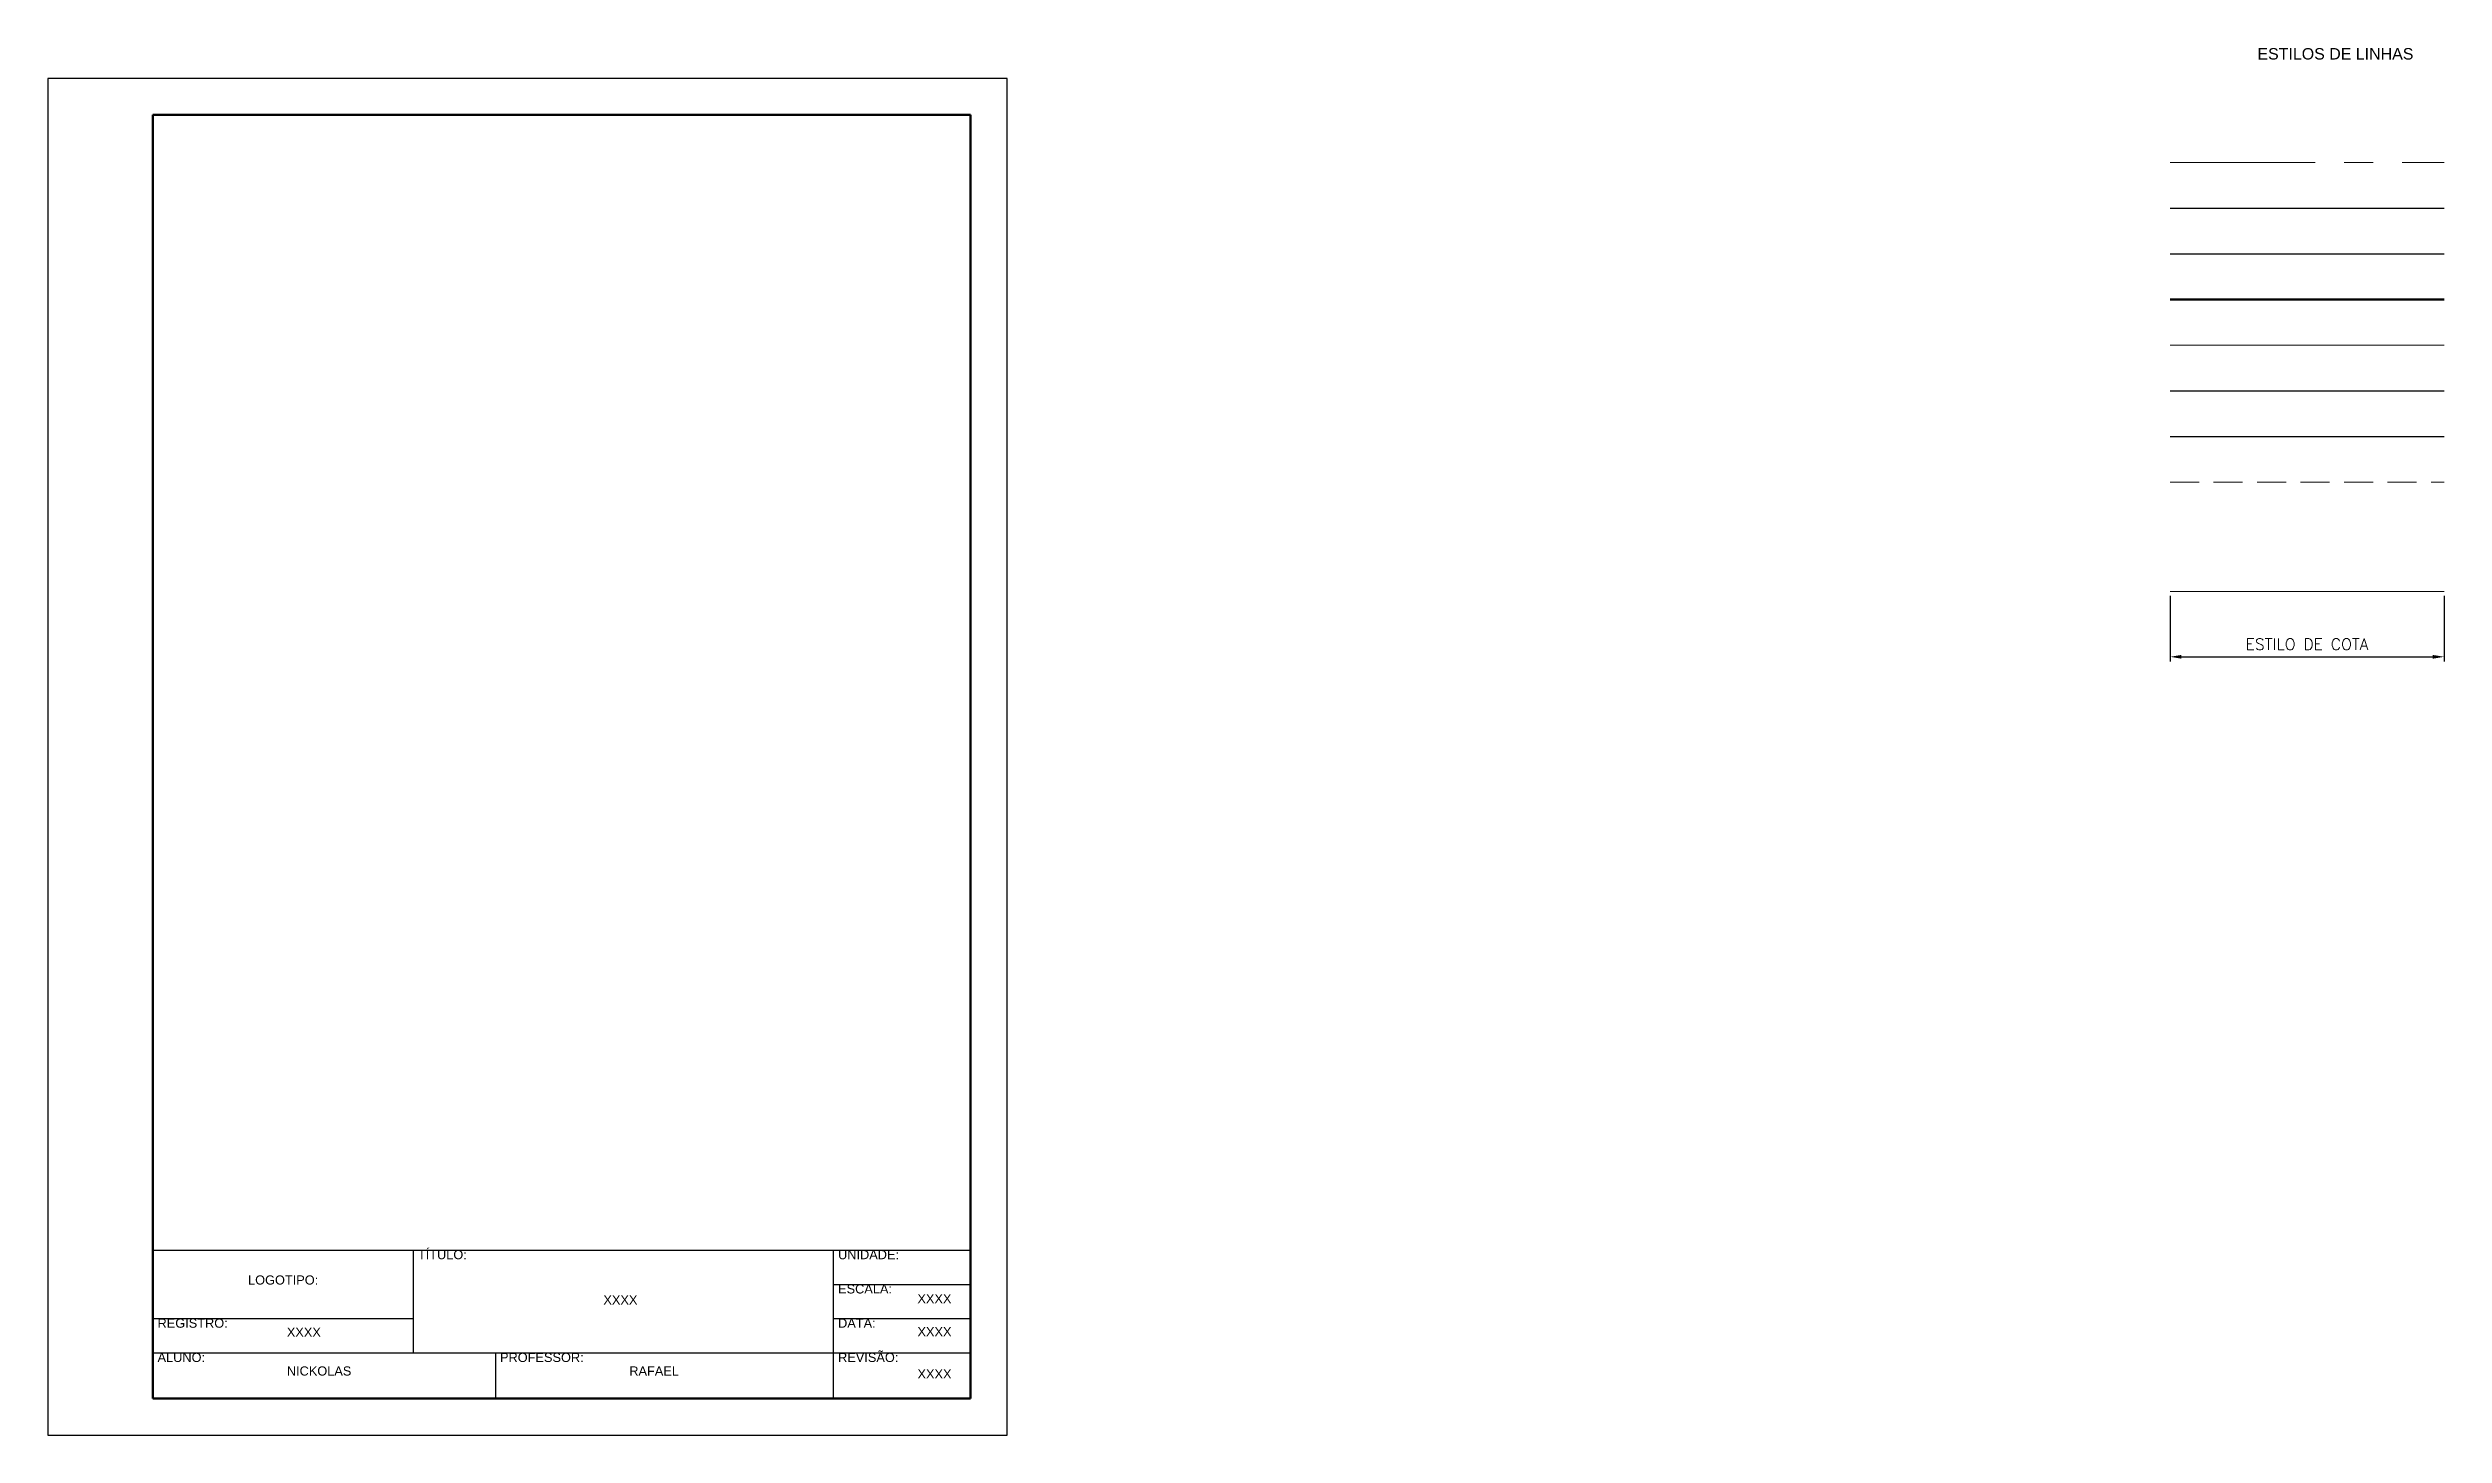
# Model space of a CAD drawing. Header units: millimetres. Extents: x 797 to 5568, y 1371 to 2404.
# Drawn here: x 5043 to 5568, y 2100 to 2404 of the extents above.
import ezdxf

# ---------------------------------------------------------------- set-up
doc = ezdxf.new("R2010")
doc.units = ezdxf.units.MM
doc.linetypes.add('CENTER', pattern=[50.8, 31.75, -6.35, 6.35, -6.35])
doc.linetypes.add('DASHED2', pattern=[9.525, 6.35, -3.175])
for name, color, linetype, lineweight in [('CENTRO', 1, 'CENTER', 5), ('CONTORNO 1', 3, 'Continuous', 25), ('CONTORNO 2', 4, 'Continuous', 30), ('CONTORNO 3', 6, 'Continuous', 50), ('COTA', 1, 'Continuous', 13), ('HACHURA', 1, 'Continuous', 13), ('TEXTO 1', 2, 'Continuous', 25), ('TEXTO 2', 3, 'Continuous', 25), ('TRACEJADA', 1, 'DASHED2', 13)]:
    doc.layers.add(name, color=color, linetype=linetype, lineweight=lineweight)
doc.styles.add('ROMANS', font='romans.shx')
doc.styles.get("Standard").update_dxf_attribs({"font": 'arial.ttf'})
doc.dimstyles.new('Padrão', dxfattribs={"dimtxt": 2.5, "dimasz": 2.5, "dimexe": 1, "dimexo": 1, "dimgap": 1.5, "dimtad": 1, "dimdsep": 46, "dimtxsty": 'ROMANS', "dimblk1": 'ARCHTICK', "dimblk2": 'OBLIQUE', "dimcen": 2.5, "dimclrd": 1, "dimclre": 1, "dimclrt": 2, "dimadec": 0, "dimazin": 2, "dimtfac": 1, "dimtmove": 0, "dimatfit": 3, "dimfxl": 0, "dimlwd": -1, "dimlwe": -1, "dimarcsym": 0})

# ---------------------------------------------------------------- blocks, each defined once
blk = doc.blocks.new('*D5')
at = {"color": 1}
for p, q in [((5508, 2283.81), (5508, 2269.48)), ((5568, 2283.81), (5568, 2269.48)), ((5510.5, 2270.48), (5565.5, 2270.48))]:
    blk.add_line(p, q, dxfattribs=at)
for points in [[(5510.5, 2270.89), (5510.5, 2270.06), (5508, 2270.48)], [(5565.5, 2270.89), (5565.5, 2270.06), (5568, 2270.48)]]:
    blk.add_solid(points, dxfattribs=at)
at = {"layer": 'Defpoints', "color": 0}
for p in [(5508, 2284.81), (5568, 2284.81), (5568, 2270.48)]:
    blk.add_point(p, dxfattribs=at)
at = {"color": 2, "insert": (5538, 2273.23), "char_height": 2.5, "attachment_point": 5, "style": 'ROMANS'}
blk.add_mtext('ESTILO DE COTA', dxfattribs=at)
blk = doc.blocks.new('_ArchTick')
at = {"color": 0, "linetype": 'ByBlock', "const_width": 0.15}
blk.add_lwpolyline([(-0.5, -0.5), (0.5, 0.5)], dxfattribs=at)
blk = doc.blocks.new('_Oblique')
at = {"color": 0, "linetype": 'ByBlock', "lineweight": -2}
blk.add_line((-0.5, -0.5), (0.5, 0.5), dxfattribs=at)

msp = doc.modelspace()

# ---------------------------------------------------------------- linework, layer by layer
at = {"layer": 'CENTRO'}
msp.add_line((5507.996, 2378.713), (5567.996, 2378.713), dxfattribs=at)
at = {"layer": 'CONTORNO 1'}
msp.add_line((5507.996, 2368.713), (5567.996, 2368.713), dxfattribs=at)
at = {"layer": 'CONTORNO 2'}
for p, q in [((5043.376, 2397.096), (5043.376, 2100.096)), ((5253.376, 2397.096), (5043.376, 2397.096)), ((5253.376, 2100.096), (5253.376, 2397.096)), ((5507.996, 2358.713), (5567.996, 2358.713)), ((5066.376, 2140.596), (5245.376, 2140.596)), ((5123.376, 2140.596), (5123.376, 2118.096)), ((5215.376, 2140.596), (5245.376, 2140.596)), ((5215.376, 2108.096), (5215.376, 2140.596)), ((5215.376, 2133.096), (5245.376, 2133.096)), ((5066.376, 2125.596), (5123.376, 2125.596)), ((5215.376, 2125.596), (5245.376, 2125.596)), ((5215.376, 2125.596), (5245.376, 2125.596)), ((5066.376, 2118.096), (5245.376, 2118.096)), ((5141.356, 2118.096), (5141.356, 2108.096)), ((5215.376, 2118.096), (5245.376, 2118.096)), ((5043.376, 2100.096), (5253.376, 2100.096))]:
    msp.add_line(p, q, dxfattribs=at)
at = {"layer": 'CONTORNO 3'}
for p, q in [((5066.376, 2389.096), (5066.376, 2108.096)), ((5245.376, 2389.096), (5066.376, 2389.096)), ((5245.376, 2108.096), (5245.376, 2389.096)), ((5507.996, 2348.713), (5567.996, 2348.713)), ((5066.376, 2108.096), (5245.376, 2108.096))]:
    msp.add_line(p, q, dxfattribs=at)
at = {"layer": 'COTA'}
msp.add_line((5507.996, 2284.807), (5567.996, 2284.807), dxfattribs=at)
at = {"layer": 'HACHURA'}
msp.add_line((5507.996, 2338.694), (5567.996, 2338.694), dxfattribs=at)
at = {"layer": 'TEXTO 1'}
msp.add_line((5507.996, 2328.694), (5567.996, 2328.694), dxfattribs=at)
at = {"layer": 'TEXTO 2'}
msp.add_line((5507.996, 2318.694), (5567.996, 2318.694), dxfattribs=at)
at = {"layer": 'TRACEJADA'}
msp.add_line((5507.996, 2308.694), (5567.996, 2308.694), dxfattribs=at)

# ---------------------------------------------------------------- texts
at = {"layer": 'TEXTO 1', "attachment_point": 1}
for s, insert, char_height in [('{\\W1.288224; }ESTILOS DE LINHAS{\\H1.51774x; }', (5525.882, 2403.741), 2.5), ('{\\W1.288224; }XXXX{\\H1.5x; }', (5163.991, 2130.677), 2), ('{\\W1.288224; }XXXX{\\H1.5x; }', (5232.742, 2130.939), 2), ('{\\W1.288224; }XXXX{\\H1.5x; }', (5094.681, 2123.622), 2), ('{\\W1.288224; }XXXX{\\H1.5x; }', (5232.757, 2123.72), 2), ('{\\W1.288224; }NICKOLAS{\\H1.51774x; }', (5094.681, 2115.126), 2), ('{\\W1.288224; }RAFAEL{\\H1.5x; }', (5169.661, 2115.126), 2), ('{\\W1.288224; }XXXX{\\H1.5x; }', (5232.759, 2114.49), 2)]:
    msp.add_mtext_dynamic_manual_height_columns(s, width=74.98, gutter_width=653.196, heights=[0], dxfattribs=dict(at, insert=insert, char_height=char_height))
at = {"layer": 'TEXTO 2', "char_height": 2}
for s, width, insert, attachment_point in [('{\\W1.288224; }TÍTULO:{\\H1.75239x; }', 57, (5123.376, 2140.596), 1), ('{\\W1.288224; }UNIDADE:{\\H1.5x; }', 57, (5215.376, 2140.596), 1), ('LOGOTIPO:', 57, (5094.876, 2134.035), 5), ('{\\W1.288224; }ESCALA:{\\H1.51705x; }', 57, (5215.376, 2133.096), 1), ('{\\W1.288224; }REGISTRO:{\\H1.51774x; }', 57, (5066.376, 2125.596), 1), ('{\\W1.288224; }DATA:{\\H1.5x; }', 57, (5215.376, 2125.596), 1), ('{\\W1.288224; }ALUNO:{\\H1.51774x; }', 74.98, (5066.376, 2118.096), 1), ('{\\W1.288224; }PROFESSOR:{\\H1.51774x; }', 74.98, (5141.356, 2118.096), 1), ('{\\W1.288224; }REVISÃO:{\\H1.71896x; }', 57, (5215.376, 2118.096), 1)]:
    msp.add_mtext_dynamic_manual_height_columns(s, width=width, gutter_width=653.196, heights=[0], dxfattribs=dict(at, insert=insert, attachment_point=attachment_point))

# ---------------------------------------------------------------- dimensions: what is measured, and where the dimension line sits
dim = msp.add_linear_dim(base=(5567.996, 2270.476), p1=(5507.996, 2284.807), p2=(5567.996, 2284.807), text='ESTILO DE COTA', dimstyle='Padrão')
dim.commit()
dim.dimension.update_dxf_attribs({"geometry": '*D5', "text_midpoint": (5537.996, 2273.226)})

doc.saveas('drawing.dxf')
